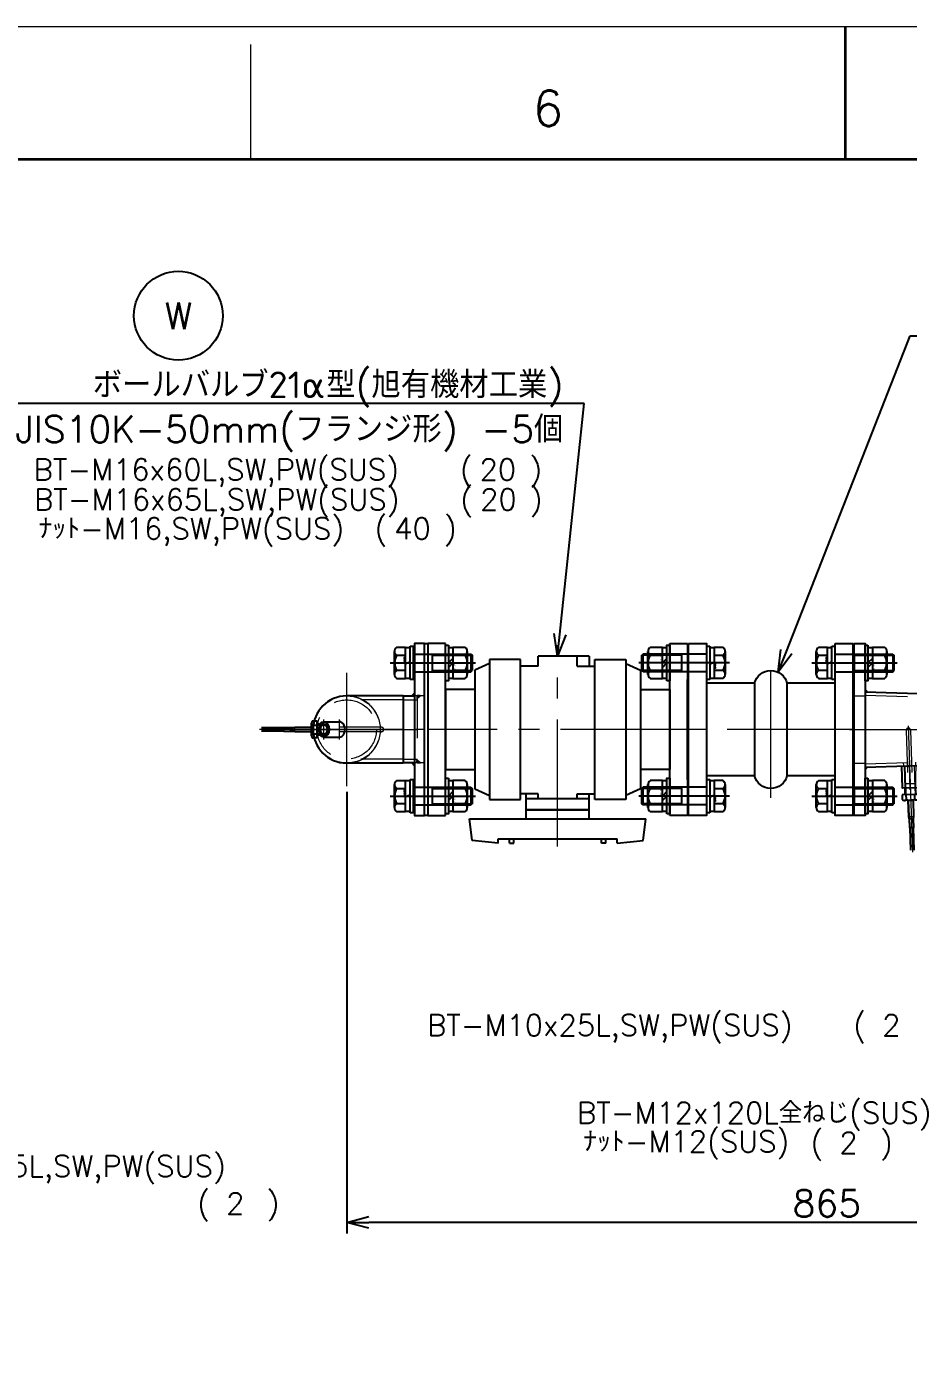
# Model space of a CAD drawing. Header units: millimetres. Extents: x -16130 to 36813, y -8099 to 27484.
# Drawn here: x 13642 to 14436, y 15682 to 16890 of the extents above; entities that cross this region are included whole.
import ezdxf
from ezdxf import colors
from ezdxf.entities.mleader import LeaderData, LeaderLine
from ezdxf.enums import TextEntityAlignment as Align
from ezdxf.math import Vec2, Vec3

# ---------------------------------------------------------------- set-up
doc = ezdxf.new("R2010")
doc.units = ezdxf.units.MM
doc.header["$LTSCALE"] = 6
doc.header["$PDMODE"] = 99
doc.header["$PDSIZE"] = 1
doc.linetypes.add('CENTER2', pattern=[28.575, 19.05, -3.175, 3.175, -3.175])
doc.linetypes.add('HIDDEN', pattern=[9.525, 6.35, -3.175])
for name, color, linetype, lineweight in [('04_HIDDEN', 2, 'HIDDEN', 13), ('05_CENTER', 4, 'CENTER2', 13), ('07_TEXT', 3, 'Continuous', 13), ('08_DIM', 3, 'Continuous', 13), ('90_FRAME', 5, 'Continuous', 35)]:
    doc.layers.add(name, color=color, linetype=linetype, lineweight=lineweight)
doc.layers.add('10_DRAFT', color=8, linetype='Continuous', lineweight=0, plot=False)
doc.layers.add('91_BLANK', color=5, linetype='Continuous', lineweight=0, plot=False)
doc.styles.add('KANJI0', font='txt.shx', dxfattribs={"width": 0.9, "height": 30, "bigfont": 'bigfont'})
doc.styles.add('KSS_TXT', font='txt.shx', dxfattribs={"bigfont": 'extfont2.shx'})
doc.styles.get("Standard").update_dxf_attribs({"font": 'txt.shx', "bigfont": 'extfont2.shx'})
doc.dimstyles.new('KSS_DIM', dxfattribs={"dimtxt": 3, "dimasz": 2.5, "dimexe": 1.25, "dimexo": 0.625, "dimtad": 1, "dimdsep": 46, "dimtxsty": 'KSS_TXT', "dimblk": 'OPEN30', "dimcen": 0, "dimazin": 2, "dimtfac": 0.75, "dimtmove": 0, "dimatfit": 3, "dimldrblk": 'OPEN30', "dimfxl": 1, "dimtolj": 1, "dimarcsym": 0})

# ---------------------------------------------------------------- blocks, each defined once
blk = doc.blocks.new('A$C09AF2F59_1_1')
at = {"color": 0}
blk.add_lwpolyline([(25, 15), (0, 15, 1), (0, -15), (25, -15)], format="xyb", close=True, dxfattribs=at)
blk.add_circle((0, 0), 5, dxfattribs=at)
at = {"layer": '04_HIDDEN'}
blk.add_line((20, -15), (20, 15), dxfattribs=at)
at = {"layer": '05_CENTER'}
for p, q in [((8.9, 0), (-8.9, 0)), ((0, -8.9), (0, 8.9))]:
    blk.add_line(p, q, dxfattribs=at)
blk = doc.blocks.new('A$C091C3F56_1_1')
at = {"color": 0}
blk.add_lwpolyline([(-15, 0), (15, 0), (15, -19.5), (-15, -19.5)], close=True, dxfattribs=at)
at = {"layer": '04_HIDDEN'}
for p, q in [((-13.5, 3), (-13.5, 0)), ((-12.1, 0), (-12.1, -19.5)), ((13.2, 0), (13.2, -19.5)), ((13.5, 3), (13.5, 0)), ((-13.2, 0), (-13.2, -19.5)), ((12.1, 0), (12.1, -19.5))]:
    blk.add_line(p, q, dxfattribs=at)
at = {"layer": '05_CENTER'}
blk.add_line((0, -22.8), (0, 7), dxfattribs=at)
at = {"layer": '10_DRAFT'}
blk.add_line((0, 0), (0, -19.5), dxfattribs=at)
blk = doc.blocks.new('A$C0BF608F2_1_1')
at = {"color": 0}
blk.add_lwpolyline([(-7, 0), (7, 0), (7, -20), (-7, -20)], close=True, dxfattribs=at)
at = {"layer": '04_HIDDEN'}
for p, q in [((-5.5, 3), (-5.5, 0)), ((-4.9, 0), (-4.9, -20)), ((-4.3, 0), (-4.3, -20)), ((4.3, 0), (4.3, -20)), ((4.9, 0), (4.9, -20)), ((5.5, 3), (5.5, 0))]:
    blk.add_line(p, q, dxfattribs=at)
at = {"layer": '05_CENTER'}
blk.add_line((0, -21.6), (0, 4.4), dxfattribs=at)
blk = doc.blocks.new('A$C1AE7797E_1_1_1')
at = {"color": 0}
for p, q in [((-489.9, 34), (-5, 18)), ((-489.9, -34), (-5, -18))]:
    blk.add_line(p, q, dxfattribs=at)
for points in [[(-500, 77.5), (-490, 77.5), (-490, -77.5), (-500, -77.5)], [(0, -43), (-5, -43), (-5, 43), (0, 43)]]:
    blk.add_lwpolyline(points, close=True, dxfattribs=at)
at = {"color": 3}
for points in [[(-5, 18), (-8, 18.1), (-8, 18.1), (-5, 21)], [(-5, -18), (-8, -18.1), (-8, -18.1), (-5, -21)]]:
    blk.add_lwpolyline(points, close=True, dxfattribs=at)
for centre, start, end in [((-490, 33.8), 6.6623, 90.8054), ((-490, -33.8), 269.1946, 353.3377)]:
    blk.add_arc(centre, 1.44, start, end, dxfattribs=at)
at = {"layer": '04_HIDDEN'}
for p, q in [((-500, 30.2), (-490, 30.2)), ((-489.9, 34), (-490, 31)), ((-490, 31), (-5.1, 15)), ((-5, 18), (-5.1, 15)), ((-5, 15), (0, 15)), ((-490, -31), (-5.1, -15)), ((-5, -18), (-5.1, -15)), ((-5, -15), (0, -15)), ((-500, -30.3), (-490, -30.3)), ((-489.9, -34), (-490, -31))]:
    blk.add_line(p, q, dxfattribs=at)
at = {"layer": '05_CENTER'}
for p, q in [((-508.2, 60), (-481.9, 60)), ((-10.6, 33), (5.5, 33)), ((-504.2, 0), (2.5, 0)), ((-10.6, -33), (5.5, -33)), ((-508.2, -60), (-481.9, -60))]:
    blk.add_line(p, q, dxfattribs=at)
for name, p, rotation in [('A$C091C3F56_1_1', (-230, -25.4), 1.886962596826822), ('A$C0BF608F2_1_1', (-450, -32.7), 1.886962596823539)]:
    blk.add_blockref(name, p, dxfattribs=dict(rotation=rotation))
at = {"layer": '04_HIDDEN', "rotation": 268.1130373985578}
blk.add_blockref('A$C09AF2F59_1_1', (-107, 46.4), dxfattribs=at)
at = {"layer": '04_HIDDEN', "xscale": -0.9999999999999999, "rotation": 271.8869626014422}
blk.add_blockref('A$C09AF2F59_1_1', (-107, -46.4), dxfattribs=at)
blk = doc.blocks.new('ボールバルブ21α型-10K-50mma_1_1')
at = {"color": 0}
for p, q in [((-194, 100), (-196.5, 80.5)), ((-170.5, 102.5), (-194, 100)), ((-170.5, 102.5), (-170.5, 98.5)), ((-170.5, 98.5), (-63.5, 98.5)), ((-160.5, 102.5), (-156.5, 102.5)), ((-160.5, 102.5), (-160.5, 98.5)), ((-156.5, 102.5), (-156.5, 98.5)), ((-77.5, 102.5), (-77.5, 98.5)), ((-73.5, 102.5), (-77.5, 102.5)), ((-73.5, 102.5), (-73.5, 98.5)), ((-63.5, 102.5), (-40, 100)), ((-63.5, 102.5), (-63.5, 98.5)), ((-40, 100), (-37.5, 80.5)), ((-234, -77.5), (-234, 77.5)), ((-234, 77.5), (-218, 77.5)), ((-218, 77.5), (-218, -77.5)), ((-196.5, 80.5), (-37.5, 80.5)), ((-145.5, 80.5), (-145.5, 58)), ((-88.5, 72.5), (-145.5, 72.5)), ((-145.5, 72.5), (-88.5, 72.5)), ((-88.5, 80.5), (-88.5, 58)), ((0, 77.5), (-16, 77.5)), ((-16, 77.5), (-16, -77.5)), ((0, -77.5), (0, 77.5)), ((-178.5, -63), (-178.5, 63)), ((-178.5, 63), (-150.5, 63)), ((-150.5, 63), (-150.5, -63)), ((-88.5, 62.5), (-145.5, 62.5)), ((-134.5, 62.5), (-134.5, 58)), ((-99.5, 62.5), (-99.5, 58)), ((-55.5, 63), (-83.5, 63)), ((-83.5, 63), (-83.5, -63)), ((-55.5, -63), (-55.5, 63)), ((-191.5, 53.5), (-178.5, 59.5)), ((-191.5, -53.5), (-191.5, 53.5)), ((-134.5, 58), (-150.5, 58)), ((-99.5, 58), (-83.5, 58)), ((-42.5, 53.5), (-55.5, 59.5)), ((-42.5, -53.5), (-42.5, 53.5)), ((-218, 36), (-191.5, 36)), ((-218, -36), (-218, 36)), ((-16, 36), (-42.5, 36)), ((-16, -36), (-16, 36)), ((-191.5, -36), (-218, -36)), ((-42.5, -36), (-16, -36)), ((-178.5, -59.5), (-191.5, -53.5)), ((-134.5, -57), (-150.5, -57)), ((-134.5, -57), (-134.5, -66)), ((-99.5, -57), (-83.5, -57)), ((-99.5, -57), (-99.5, -66)), ((-88.5, -66), (-88.5, -57)), ((-55.5, -59.5), (-42.5, -53.5)), ((-150.5, -63), (-178.5, -63)), ((-88.5, -66), (-134.5, -66)), ((-83.5, -63), (-55.5, -63)), ((-218, -77.5), (-234, -77.5)), ((-16, -77.5), (0, -77.5))]:
    blk.add_line(p, q, dxfattribs=at)
at = {"layer": '05_CENTER', "color": 0}
for p, q in [((-117, 105.4), (-117, -76)), ((-243.5, 60), (-208.7, 60)), ((9.5, 60), (-25.3, 60)), ((0, 0), (-234, 0)), ((-243.5, -60), (-208.7, -60)), ((9.5, -60), (-25.3, -60))]:
    blk.add_line(p, q, dxfattribs=at)
blk = doc.blocks.new('M16Nza_1_1_1_1')
at = {"color": 0}
for p, q in [((-13.9, 17.7), (-13.9, 6.6)), ((-10.4, 19.6), (10.4, 19.6)), ((-6.9, 6.6), (-6.9, 17.7)), ((6.9, 17.7), (6.9, 6.6)), ((13.9, 6.6), (13.9, 17.7)), ((-14, 2.6), (-14, 6.6)), ((-14, 6.6), (14, 6.6)), ((-4, 6.6), (0, 2.6)), ((0, 6.6), (4, 2.6)), ((14, 6.6), (14, 2.6))]:
    blk.add_line(p, q, dxfattribs=at)
at = {"color": 0, "linetype": 'CENTER2'}
blk.add_line((0, 0), (0, 19.6), dxfattribs=at)
at = {"color": 0}
blk.add_lwpolyline([(-16, 2.6), (16, 2.6), (16, 0), (-16, 0)], close=True, dxfattribs=at)
for centre, radius, start, end in [((-10.4, 15.4), 4.16, 33.626, 146.374), ((0, 5.7), 13.8, 60, 120), ((10.4, 15.4), 4.16, 33.626, 146.374)]:
    blk.add_arc(centre, radius, start, end, dxfattribs=at)
at = {"layer": '10_DRAFT', "style": 'KANJI0', "width": 0.82}
blk.add_text('Ｍ１６', height=1.71, dxfattribs=at).set_placement((0.4, 6.8))
blk = doc.blocks.new('A$C5136444F_1_1_1_1')
at = {"color": 0}
for p, q in [((-13.9, 15.1), (-13.9, 7)), ((-10.4, 17), (10.4, 17)), ((-6.9, 7), (-6.9, 15.1)), ((6.9, 15.1), (6.9, 7)), ((13.8, 7), (13.8, 15.1)), ((-15, 0), (-15, 3)), ((-15, 3), (15, 3)), ((-15, 0), (15, 0)), ((-14, 3), (-14, 7)), ((-14, 7), (14, 7)), ((-8, 0), (-8, -51.9)), ((0.7, 3), (-0.7, 7)), ((8, 0), (8, -51.9)), ((14, 7), (14, 3)), ((15, 3), (15, 0)), ((8, -17), (-8, -17)), ((-6.9, -17), (-6.9, -53)), ((6.9, -17), (6.9, -53)), ((8, -51.9), (-8, -51.9)), ((-8, -51.9), (-6.9, -53)), ((6.9, -53), (-6.9, -53)), ((8, -51.9), (6.9, -53))]:
    blk.add_line(p, q, dxfattribs=at)
at = {"color": 0, "linetype": 'CENTER2'}
blk.add_line((0, 20.9), (0, -56), dxfattribs=at)
at = {"color": 0}
for centre, radius, start, end in [((-10.4, 12.8), 4.16, 33.626, 146.374), ((0, 3.1), 13.8, 60, 120), ((10.4, 12.8), 4.16, 33.626, 146.374)]:
    blk.add_arc(centre, radius, start, end, dxfattribs=at)
at = {"layer": '10_DRAFT', "style": 'KANJI0', "width": 0.82}
blk.add_text('M16x60', height=1, dxfattribs=at).set_placement((0.4, 7.5))
blk = doc.blocks.new('A$C598F6B99_1_1_1')
at = {"color": 0}
for p, q in [((-13.9, 15.1), (-13.9, 7)), ((-10.4, 17), (10.4, 17)), ((-6.9, 7), (-6.9, 15.1)), ((6.9, 15.1), (6.9, 7)), ((13.8, 7), (13.8, 15.1)), ((-15, 0), (-15, 3)), ((-15, 3), (15, 3)), ((-15, 0), (15, 0)), ((-14, 3), (-14, 7)), ((-14, 7), (14, 7)), ((-8, 0), (-8, -56.9)), ((0.7, 3), (-0.7, 7)), ((8, 0), (8, -56.9)), ((14, 7), (14, 3)), ((15, 3), (15, 0)), ((8, -22), (-8, -22)), ((-6.9, -22), (-6.9, -58)), ((6.9, -22), (6.9, -58)), ((8, -56.9), (-8, -56.9)), ((-8, -56.9), (-6.9, -58)), ((6.9, -58), (-6.9, -58)), ((8, -56.9), (6.9, -58))]:
    blk.add_line(p, q, dxfattribs=at)
at = {"color": 0, "linetype": 'CENTER2'}
blk.add_line((0, 20.9), (0, -61), dxfattribs=at)
at = {"color": 0}
for centre, radius, start, end in [((-10.4, 12.8), 4.16, 33.626, 146.374), ((0, 3.1), 13.8, 60, 120), ((10.4, 12.8), 4.16, 33.626, 146.374)]:
    blk.add_arc(centre, radius, start, end, dxfattribs=at)
at = {"layer": '10_DRAFT', "style": 'KANJI0', "width": 0.82}
blk.add_text('M16x65', height=1, dxfattribs=at).set_placement((0.4, 7.5))
blk = doc.blocks.new('A$C537B403B_1_1_1')
at = {"color": 0}
for p, q in [((-150, -45), (-150, 45)), ((-150, 45), (-149, 45)), ((-133, 41.8), (-89.6, 41.8)), ((-89.6, 41.8), (-89.6, -41.8)), ((-60.4, 41.8), (-60.4, -41.8)), ((-60.4, 41.8), (-17, 41.8)), ((0, 45), (-1, 45)), ((0, -45), (0, 45)), ((-149, -45), (-150, -45)), ((-133, -41.8), (-89.6, -41.8)), ((-60.4, -41.8), (-17, -41.8)), ((-1, -45), (0, -45))]:
    blk.add_line(p, q, dxfattribs=at)
for points in [[(-133, 77.5), (-149, 77.5), (-149, -77.5), (-133, -77.5)], [(-1, 77.5), (-17, 77.5), (-17, -77.5), (-1, -77.5)]]:
    blk.add_lwpolyline(points, close=True, dxfattribs=at)
for centre, start, end in [((-75, 38.2), 13.4934, 166.5066), ((-75, -38.2), 193.4934, 346.5066)]:
    blk.add_arc(centre, 15, start, end, dxfattribs=at)
at = {"layer": '05_CENTER'}
for p, q in [((-75, -61.5), (-75, 61.5)), ((-123.8, 60), (-158, 60)), ((8.2, 60), (-26, 60)), ((-150, 0), (0, 0)), ((-123.8, -60), (-158, -60)), ((8.2, -60), (-26, -60))]:
    blk.add_line(p, q, dxfattribs=at)
blk = doc.blocks.new('HTK1611a_1_1')
at = {"color": 0}
for p, q in [((6, 5.1), (0, 4.8)), ((0, 4.3), (6, 4.5)), ((6, 7.5), (6, -7.5)), ((6, 7.5), (10, 7.5)), ((10, 3.8), (6, 3.8)), ((10.1, 7.5), (10, 7.5)), ((10, 3.8), (10.1, 3.8)), ((10.1, 3.7), (10, 3.8)), ((10.2, 7.5), (10.1, 7.5)), ((10.1, 7.5), (10.1, 7.5)), ((10.1, 3.8), (10.1, 3.8)), ((10.1, 3.8), (10.2, 3.8)), ((10.2, 3.7), (10.1, 3.7)), ((10.1, 3.7), (10.1, 3.7)), ((10.3, 7.4), (10.2, 7.5)), ((10.2, 7.5), (10.2, 7.5)), ((10.2, 7.5), (10.2, 7.5)), ((10.2, 3.8), (10.2, 3.8)), ((10.2, 3.8), (10.2, 3.8)), ((10.2, 3.8), (10.3, 3.8)), ((10.3, 3.6), (10.2, 3.7)), ((10.2, 3.7), (10.2, 3.7)), ((10.2, 3.7), (10.2, 3.7)), ((10.4, 7.4), (10.3, 7.4)), ((10.3, 7.4), (10.3, 7.4)), ((10.3, 3.8), (10.4, 3.9)), ((10.3, 3.8), (10.3, 3.8)), ((10.4, 3.5), (10.3, 3.6)), ((10.3, 3.6), (10.3, 3.6)), ((10.5, 7.3), (10.4, 7.4)), ((10.4, 7.4), (10.4, 7.4)), ((10.4, 3.9), (10.4, 3.9)), ((10.4, 3.9), (10.5, 3.9)), ((10.5, 3.4), (10.4, 3.5)), ((10.4, 3.5), (10.4, 3.5)), ((10.6, 7.2), (10.5, 7.3)), ((10.5, 7.3), (10.5, 7.3)), ((10.5, 7.3), (10.5, 7.3)), ((10.5, 3.9), (10.5, 4)), ((10.5, 4), (10.5, 4)), ((10.5, 4), (10.6, 4)), ((10.5, 3.3), (10.5, 3.4)), ((10.6, 3.2), (10.5, 3.3)), ((10.5, 3.3), (10.5, 3.3)), ((10.6, 7.1), (10.6, 7.2)), ((10.6, 7.2), (10.6, 7.2)), ((10.7, 7.1), (10.6, 7.1)), ((10.6, 4.1), (10.7, 4.2)), ((10.6, 4), (10.6, 4.1)), ((10.6, 4.1), (10.6, 4.1)), ((10.6, 3.1), (10.6, 3.2)), ((10.6, 3), (10.6, 3.1)), ((10.7, 2.9), (10.6, 3)), ((10.7, 7), (10.7, 7.1)), ((10.8, 6.9), (10.7, 7)), ((10.7, 7), (10.7, 7)), ((10.7, 4.3), (10.8, 4.4)), ((10.7, 4.2), (10.7, 4.3)), ((10.7, 4.2), (10.7, 4.2)), ((10.7, 2.8), (10.7, 2.9)), ((10.7, 2.7), (10.7, 2.8)), ((10.8, 2.5), (10.7, 2.7)), ((10.8, 6.8), (10.8, 6.9)), ((10.8, 6.7), (10.8, 6.8)), ((10.8, 6.8), (10.8, 6.8)), ((10.9, 6.6), (10.8, 6.7)), ((10.8, 4.5), (10.8, 4.6)), ((10.8, 4.6), (10.9, 4.6)), ((10.8, 4.4), (10.8, 4.5)), ((10.8, 4.4), (10.8, 4.4)), ((10.8, 2.4), (10.8, 2.5)), ((10.8, 2.3), (10.8, 2.4)), ((10.8, 2.2), (10.8, 2.3)), ((10.9, 2), (10.8, 2.2)), ((10.9, 6.5), (10.9, 6.6)), ((10.9, 6.6), (10.9, 6.6)), ((10.9, 6.4), (10.9, 6.5)), ((11, 6.3), (10.9, 6.4)), ((10.9, 4.8), (11, 4.9)), ((10.9, 4.7), (10.9, 4.8)), ((10.9, 4.8), (10.9, 4.8)), ((10.9, 4.6), (10.9, 4.7)), ((10.9, 1.9), (10.9, 2)), ((10.9, 1.7), (10.9, 1.9)), ((10.9, 1.6), (10.9, 1.7)), ((11, 1.4), (10.9, 1.6)), ((11, 6.2), (11, 6.3)), ((11, 6.3), (11, 6.3)), ((11, 6.1), (11, 6.2)), ((11, 6), (11, 6.1)), ((11, 5.9), (11, 6)), ((11, 6), (11, 6)), ((11, 5.8), (11, 5.9)), ((11, 5.7), (11, 5.8)), ((11, 5.6), (11, 5.7)), ((11, 5.7), (11, -5.6)), ((11, 5.5), (11, 5.6)), ((11, 5.4), (11, 5.5)), ((11, 5.5), (11, 5.5)), ((11, 5.3), (11, 5.4)), ((11, 5.2), (11, 5.3)), ((11, 5.1), (11, 5.2)), ((11, 5), (11, 5.1)), ((11, 5.1), (11, 5.1)), ((11, 4.9), (11, 5)), ((11, 2.2), (26, 2.2)), ((11, 1.3), (11, 1.4)), ((11, 1.1), (11, 1.3)), ((11, 1), (11, 1.1)), ((11, 0.8), (11, 1)), ((11, 0.7), (11, 0.8)), ((11, 0.5), (11, 0.7)), ((11, 0.3), (11, 0.5)), ((11, 0.2), (11, 0.3)), ((11, 0), (11, 0.2)), ((11, -0.2), (11, 0)), ((26, 2.2), (28, 1.7)), ((28, 1.7), (36, 1.7)), ((28, 1.7), (28, -1.7)), ((36, 1.7), (36, -1.7)), ((36, 1.5), (56, 1.5)), ((0, -4.3), (6, -4.5)), ((0, -4.8), (6, -5.1)), ((10, -3.8), (6, -3.8)), ((6, -7.5), (10, -7.5)), ((10, -3.8), (10.1, -3.7)), ((10.1, -3.8), (10, -3.8)), ((10, -7.5), (10.1, -7.5)), ((10.1, -3.7), (10.1, -3.7)), ((10.1, -3.7), (10.2, -3.7)), ((10.2, -3.8), (10.1, -3.8)), ((10.1, -3.8), (10.1, -3.8)), ((10.1, -7.5), (10.1, -7.5)), ((10.1, -7.5), (10.2, -7.5)), ((10.2, -3.7), (10.3, -3.6)), ((10.2, -3.7), (10.2, -3.7)), ((10.2, -3.7), (10.2, -3.7)), ((10.3, -3.8), (10.2, -3.8)), ((10.2, -3.8), (10.2, -3.8)), ((10.2, -3.8), (10.2, -3.8)), ((10.2, -7.5), (10.3, -7.4)), ((10.2, -7.5), (10.2, -7.5)), ((10.2, -7.5), (10.2, -7.5)), ((10.3, -3.6), (10.4, -3.5)), ((10.3, -3.6), (10.3, -3.6)), ((10.4, -3.9), (10.3, -3.8)), ((10.3, -3.8), (10.3, -3.8)), ((10.3, -7.4), (10.3, -7.4)), ((10.3, -7.4), (10.4, -7.4)), ((10.4, -3.5), (10.5, -3.4)), ((10.4, -3.5), (10.4, -3.5)), ((10.5, -3.9), (10.4, -3.9)), ((10.4, -3.9), (10.4, -3.9)), ((10.4, -7.4), (10.5, -7.3)), ((10.4, -7.4), (10.4, -7.4)), ((10.5, -3.3), (10.5, -3.2)), ((10.5, -3.2), (10.6, -3.2)), ((10.5, -3.4), (10.5, -3.3)), ((10.5, -4), (10.5, -3.9)), ((10.6, -4), (10.5, -4)), ((10.5, -4), (10.5, -4)), ((10.5, -7.3), (10.6, -7.2)), ((10.5, -7.3), (10.5, -7.3)), ((10.5, -7.3), (10.5, -7.3)), ((10.6, -3), (10.7, -2.9)), ((10.6, -3.1), (10.6, -3)), ((10.6, -3.2), (10.6, -3.1)), ((10.6, -4.1), (10.6, -4)), ((10.7, -4.2), (10.6, -4.1)), ((10.6, -4.1), (10.6, -4.1)), ((10.6, -7.2), (10.6, -7.1)), ((10.6, -7.1), (10.7, -7.1)), ((10.6, -7.2), (10.6, -7.2)), ((10.7, -2.7), (10.8, -2.5)), ((10.7, -2.8), (10.7, -2.7)), ((10.7, -2.9), (10.7, -2.8)), ((10.7, -4.3), (10.7, -4.2)), ((10.7, -4.2), (10.7, -4.2)), ((10.8, -4.4), (10.7, -4.3)), ((10.7, -7), (10.8, -6.9)), ((10.7, -7.1), (10.7, -7)), ((10.7, -7), (10.7, -7)), ((10.8, -2.2), (10.9, -2)), ((10.8, -2.3), (10.8, -2.2)), ((10.8, -2.4), (10.8, -2.3)), ((10.8, -2.5), (10.8, -2.4)), ((10.8, -4.5), (10.8, -4.4)), ((10.8, -4.4), (10.8, -4.4)), ((10.8, -4.6), (10.8, -4.5)), ((10.9, -4.6), (10.8, -4.6)), ((10.8, -6.7), (10.9, -6.6)), ((10.8, -6.8), (10.8, -6.7)), ((10.8, -6.9), (10.8, -6.8)), ((10.8, -6.8), (10.8, -6.8)), ((10.9, -1.6), (11, -1.4)), ((10.9, -1.7), (10.9, -1.6)), ((10.9, -1.9), (10.9, -1.7)), ((10.9, -2), (10.9, -1.9)), ((10.9, -4.7), (10.9, -4.6)), ((10.9, -4.8), (10.9, -4.7)), ((11, -4.9), (10.9, -4.8)), ((10.9, -4.8), (10.9, -4.8)), ((10.9, -6.4), (11, -6.3)), ((10.9, -6.5), (10.9, -6.4)), ((10.9, -6.6), (10.9, -6.5)), ((10.9, -6.6), (10.9, -6.6)), ((11, -0.3), (11, -0.2)), ((11, -0.5), (11, -0.3)), ((11, -0.7), (11, -0.5)), ((11, -0.8), (11, -0.7)), ((11, -1), (11, -0.8)), ((11, -1.1), (11, -1)), ((11, -1.3), (11, -1.1)), ((11, -1.4), (11, -1.3)), ((26, -2.2), (11, -2.2)), ((11, -5), (11, -4.9)), ((11, -5.1), (11, -5)), ((11, -5.2), (11, -5.1)), ((11, -5.1), (11, -5.1)), ((11, -5.3), (11, -5.2)), ((11, -5.4), (11, -5.3)), ((11, -5.5), (11, -5.4)), ((11, -5.6), (11, -5.5)), ((11, -5.5), (11, -5.5)), ((11, -5.7), (11, -5.6)), ((11, -5.8), (11, -5.7)), ((11, -5.9), (11, -5.8)), ((11, -6), (11, -5.9)), ((11, -6.1), (11, -6)), ((11, -6), (11, -6)), ((11, -6.2), (11, -6.1)), ((11, -6.3), (11, -6.2)), ((11, -6.3), (11, -6.3)), ((28, -1.7), (26, -2.2)), ((36, -1.7), (28, -1.7)), ((36, -1.5), (56, -1.5))]:
    blk.add_line(p, q, dxfattribs=at)
at = {"layer": '04_HIDDEN', "color": 0}
for p, q in [((-52, 2), (-4, 2)), ((-3.5, 4.7), (-4, 4.2)), ((-4, 4.2), (0, 4.3)), ((-4, 4.2), (-4, -4.2)), ((0, 4.8), (-3.5, 4.7)), ((-3.5, 4.7), (-3.5, -4.7)), ((11, 2), (26, 2)), ((26, 2), (26, -2)), ((26, 1.5), (36, 1.5)), ((-52, -2), (-4, -2)), ((-4, -4.2), (-3.5, -4.7)), ((-4, -4.2), (0, -4.3)), ((-3.5, -4.7), (0, -4.8)), ((11, -2), (26, -2)), ((26, -1.5), (36, -1.5))]:
    blk.add_line(p, q, dxfattribs=at)
blk.add_arc((-52, 0), 2, 90, 270, dxfattribs=at)
at = {"layer": '05_CENTER', "color": 0}
blk.add_line((-56, 0), (58, 0), dxfattribs=at)
at = {"layer": '10_DRAFT'}
blk.add_line((0, 4.8), (0, -4.8), dxfattribs=at)
blk = doc.blocks.new('A$C4803593E_1_1')
at = {"color": 3}
blk.add_lwpolyline([(-890, 44.5), (-887, 44.5), (-887, -110.5), (-890, -110.5)], close=True, dxfattribs=at)
for name, p, rotation in [('A$C5136444F_1_1_1_1', (-900, 27), 90), ('M16Nza_1_1_1_1', (-871, 27), 270), ('A$C598F6B99_1_1_1', (-636, 27), 270), ('M16Nza_1_1_1_1', (-669, 27), 90), ('A$C5136444F_1_1_1_1', (-520, 27), 90), ('M16Nza_1_1_1_1', (-493, 27), 270), ('A$C5136444F_1_1_1_1', (-900, -93), 90), ('M16Nza_1_1_1_1', (-871, -93), 270), ('A$C598F6B99_1_1_1', (-636, -93), 270), ('M16Nza_1_1_1_1', (-669, -93), 90), ('A$C5136444F_1_1_1_1', (-520, -93), 90), ('M16Nza_1_1_1_1', (-493, -93), 270)]:
    blk.add_blockref(name, p, dxfattribs=dict(rotation=rotation))
at = {"color": 4, "xscale": -1, "rotation": 180}
blk.add_blockref('ボールバルブ21α型-10K-50mma_1_1', (-653, -33), dxfattribs=at)
at = {"color": 4, "xscale": -1}
blk.add_blockref('A$C537B403B_1_1_1', (-653, -33), dxfattribs=at)
blk.add_blockref('A$C1AE7797E_1_1_1', (-3, -33))
at = {"color": 4, "rotation": 271.8869625968237}
blk.add_blockref('HTK1611a_1_1', (-452.3, -85.7), dxfattribs=at)
blk = doc.blocks.new('A$C48047B7D_1_1')
at = {"color": 0}
for p, q in [((0, 30.2), (-50.8, 30.2)), ((0, 30.2), (0, -30.2)), ((-71.5, 7), (-57.3, 7)), ((-71.5, -7), (-57.3, -7)), ((-50.8, -30.2), (0, -30.2))]:
    blk.add_line(p, q, dxfattribs=at)
blk.add_arc((-50.8, 0), 30.3, 90, 270, dxfattribs=at)
for major_axis in [(0, -7), (0, 4.86), (0, 4.28)]:
    blk.add_ellipse((-71.5, 0), major_axis=major_axis, ratio=0.707107, dxfattribs=at)
blk.add_ellipse((-57.3, 0), major_axis=(0, -7), ratio=0.707107, start_param=0, end_param=3.14161, dxfattribs=at)
at = {"layer": '04_HIDDEN'}
for p, q in [((0, 26.7), (-50.8, 26.7)), ((0, -26.8), (-50.8, -26.8))]:
    blk.add_line(p, q, dxfattribs=at)
blk.add_circle((-50.8, 0), 26.7, dxfattribs=at)
blk.add_arc((-50.8, 0), 30.3, 270, 90, dxfattribs=at)
at = {"layer": '05_CENTER'}
for p, q in [((-50.8, -37.2), (-50.8, 37.2)), ((0, 0), (-88, 0)), ((-71.5, -9.1), (-71.5, 9.1)), ((-57.3, -9.1), (-57.3, 9.1))]:
    blk.add_line(p, q, dxfattribs=at)
blk = doc.blocks.new('A$C321C7B51_1_1')
at = {"color": 0}
blk.add_lwpolyline([(10, 77.5), (1, 77.5), (1, -77.5), (10, -77.5)], close=True, dxfattribs=at)
at = {"layer": '04_HIDDEN'}
for p, q in [((10, 30.2), (1, 30.2)), ((10, -30.2), (1, -30.2))]:
    blk.add_line(p, q, dxfattribs=at)
at = {"layer": '05_CENTER'}
for p, q in [((-7.5, 60), (18.3, 60)), ((10, 0), (1, 0)), ((-7.5, -60), (18.3, -60))]:
    blk.add_line(p, q, dxfattribs=at)
blk = doc.blocks.new('A$C4CDC16E9_1_1')
for p, q in [((-19.2, 30.2), (-10, 30.2)), ((-10, -30.2), (-19.2, -30.2))]:
    blk.add_line(p, q)
at = {"color": 3}
for points in [[(-9, 30.2), (-11.5, 30.2), (-11.5, 30.2), (-9, 32.8)], [(-6.5, 30.2), (-6.5, 27.8), (-6.5, 27.8), (-4, 30.2)], [(-9, -30.2), (-11.5, -30.2), (-11.5, -30.2), (-9, -32.8)], [(-6.5, -30.2), (-6.5, -27.8), (-6.5, -27.8), (-4, -30.2)]]:
    blk.add_lwpolyline(points, close=True, dxfattribs=at)
at = {"layer": '04_HIDDEN'}
for p, q in [((-19.2, 26.8), (-6.5, 26.8)), ((-6.5, 30.2), (-6.5, -30.2)), ((-19.2, -26.8), (-6.5, -26.8))]:
    blk.add_line(p, q, dxfattribs=at)
at = {"layer": '05_CENTER'}
for p, q in [((-70, -51.2), (-70, 51.2)), ((-121.2, 0), (8.3, 0)), ((-19.2, 0), (-6.5, 0))]:
    blk.add_line(p, q, dxfattribs=at)
at = {"layer": '10_DRAFT'}
blk.add_circle((-70, 0), 30.2, dxfattribs=at)
for name, p in [('A$C321C7B51_1_1', (-10, 0)), ('A$C48047B7D_1_1', (-19.2, 0))]:
    blk.add_blockref(name, p)
blk = doc.blocks.new('A$C0D7F7742_1_1')
blk.add_blockref('A$C4CDC16E9_1_1', (70, 0))
at = {"color": 4, "rotation": 179.9999999999627}
blk.add_blockref('HTK1611a_1_1', (-20.7, 0), dxfattribs=at)
blk = doc.blocks.new('_Open30')
at = {"color": 0, "linetype": 'ByBlock', "lineweight": -2}
for p, q in [((-1, 0.268), (0, 0)), ((0, 0), (-1, -0.268)), ((0, 0), (-1, 0))]:
    blk.add_line(p, q, dxfattribs=at)
blk = doc.blocks.new('*D2288')
at = {"layer": '08_DIM', "color": 0, "lineweight": -2, "transparency": 16777216}
for p, q in [((13930.1, 16200.5), (13930.1, 15802.5)), ((14795.1, 16140.7), (14795.1, 15802.5)), ((14775.1, 15812.5), (13950.1, 15812.5))]:
    blk.add_line(p, q, dxfattribs=at)
at = {"layer": 'Defpoints', "color": 0, "transparency": 16777216}
for p in [(13930.1, 16205.5), (14795.1, 16145.7), (13930.1, 15812.5)]:
    blk.add_point(p, dxfattribs=at)
at = {"layer": '08_DIM', "color": 0, "lineweight": -2, "transparency": 16777216, "xscale": 20, "yscale": 20, "zscale": 20, "rotation": 180}
blk.add_blockref('_Open30', (13930.1, 15812.5), dxfattribs=at)
at = {"layer": '08_DIM', "color": 0, "lineweight": -2, "transparency": 16777216, "xscale": 20, "yscale": 20, "zscale": 20}
blk.add_blockref('_Open30', (14795.1, 15812.5), dxfattribs=at)
at = {"layer": '08_DIM', "color": 0, "transparency": 16777216, "insert": (14362.6, 15829.5), "char_height": 24, "attachment_point": 5, "style": 'KSS_TXT'}
blk.add_mtext('\\A1;865', dxfattribs=at)
blk = doc.blocks.new('*U11')
at = {"layer": '07_TEXT', "color": 0, "style": 'KSS_TXT'}
for s, p in [('(', (61.87, 1)), (')', (71.64, 1))]:
    blk.add_text(s, height=3, dxfattribs=at).set_placement(p)
blk.add_attdef('補助材料名', (1.87, 1), '', height=3, dxfattribs=at)
blk.add_attdef('個数', text='', height=3, dxfattribs=at).set_placement((67.23, 1), align=Align.CENTER)
blk = doc.blocks.new('*U537')
at = {"layer": '07_TEXT', "color": 0, "style": 'KSS_TXT'}
for s, p in [('(', (57.91, 1.02)), (')', (67.68, 1.02))]:
    blk.add_text(s, height=3, dxfattribs=at).set_placement(p)
blk.add_attdef('補助材料名', (1.87, 1), '', height=3, dxfattribs=at)
blk.add_attdef('個数', text='', height=3, dxfattribs=at).set_placement((63.27, 1.02), align=Align.CENTER)
blk = doc.blocks.new('*U536')
at = {"layer": '07_TEXT', "color": 0, "style": 'KSS_TXT'}
for s, p in [('(', (33.85, 0.82)), (')', (43.62, 0.82))]:
    blk.add_text(s, height=3, dxfattribs=at).set_placement(p)
blk.add_attdef('補助材料名', (1.87, 1), '', height=3, dxfattribs=at)
blk.add_attdef('個数', text='', height=3, dxfattribs=at).set_placement((39.21, 0.82), align=Align.CENTER)
blk = doc.blocks.new('AM_BALLOON1')
at = {"transparency": 16777216}
blk.add_circle((0, 0), 5, dxfattribs=at)
blk.add_attdef('B_NUMBER', text='', height=3, dxfattribs=at).set_placement((0, 0), align=Align.MIDDLE_CENTER)
blk = doc.blocks.new('_OPEN')
at = {"color": 0, "linetype": 'ByBlock'}
for p, q in [((-1, 0.167), (0, 0)), ((0, 0), (-1, -0.167)), ((0, 0), (-1, 0))]:
    blk.add_line(p, q, dxfattribs=at)
blk = doc.blocks.new('*U529')
at = {"layer": '07_TEXT', "color": 0, "style": 'KSS_TXT'}
for s, p in [('(', (49.15, 1)), (')', (58.92, 1))]:
    blk.add_text(s, height=3, dxfattribs=at).set_placement(p)
blk.add_attdef('補助材料名', (1.87, 1), '', height=3, dxfattribs=at)
blk.add_attdef('個数', text='', height=3, dxfattribs=at).set_placement((54.51, 1), align=Align.CENTER)
blk = doc.blocks.new('*U557')
at = {"layer": '07_TEXT', "color": 0, "style": 'KSS_TXT'}
for s, p in [('(', (49.29, -4.24)), (')', (59.06, -4.24))]:
    blk.add_text(s, height=3, dxfattribs=at).set_placement(p)
blk.add_attdef('補助材料名', (1.87, 1), '', height=3, dxfattribs=at)
blk.add_attdef('個数', text='', height=3, dxfattribs=at).set_placement((54.65, -4.24), align=Align.CENTER)

msp = doc.modelspace()

# ---------------------------------------------------------------- linework, layer by layer
at = {"layer": '90_FRAME'}
msp.add_line((14379.10114, 16890.02402), (14379.10114, 16770.32859), dxfattribs=at)
at = {"layer": '90_FRAME', "color": 4, "lineweight": 13}
msp.add_line((13843.6339, 16770.32859), (13843.6339, 16874.02402), dxfattribs=at)
at = {"layer": '90_FRAME'}
msp.add_lwpolyline([(11273.52903, 12329.89744), (17484.67325, 12329.89744), (17484.67325, 16770.32859), (11273.52903, 16770.32859)], close=True, dxfattribs=at)
at = {"layer": '91_BLANK'}
msp.add_lwpolyline([(10962.7618, 12226.66562), (17588.36868, 12226.66562), (17588.36868, 16890.02402), (10962.7618, 16890.02402)], close=True, dxfattribs=at)

# ---------------------------------------------------------------- block references
for name, p in [('A$C0D7F7742_1_1', (13930.10188, 16256.7259)), ('A$C4803593E_1_1', (14890.10188, 16289.7259))]:
    msp.add_blockref(name, p)
at = {"layer": '08_DIM', "color": 15, "xscale": 6.4, "yscale": 6.4, "zscale": 6.4}
for name, p, values in [('*U11', (13635.98177, 16474.94088), {'補助材料名': 'BT-M16x60L,SW,PW(SUS)', '個数': '20'}), ('*U11', (13636.45046, 16448.1153), {'補助材料名': 'BT-M16x65L,SW,PW(SUS)', '個数': '20'}), ('*U529', (13640.49582, 16421.77833), {'補助材料名': 'ﾅｯﾄ-M16,SW,PW(SUS)', '個数': '40'}), ('*U11', (13990.48439, 15974.12168), {'補助材料名': 'BT-M10x25L,SW,PW(SUS)', '個数': '2'}), ('*U537', (14125.54188, 15895.2874), {'補助材料名': 'BT-M12x120L全ねじ(SUS)', '個数': '2'}), ('*U536', (14131.21855, 15869.38475), {'補助材料名': 'ﾅｯﾄ-M12(SUS)', '個数': '2'}), ('*U557', (13479.89938, 15847.19067), {'補助材料名': 'BT-M12x35L,SW,PW(SUS)', '個数': '2'})]:
    msp.add_blockref(name, p, dxfattribs=at).add_auto_attribs(values)

# ---------------------------------------------------------------- texts
at = {"layer": '90_FRAME', "color": 0, "lineweight": 13, "style": 'KSS_TXT'}
msp.add_text('6', height=32, dxfattribs=at).set_placement((14111.36752, 16790.98216), align=Align.BOTTOM_CENTER)

# ---------------------------------------------------------------- dimensions: what is measured, and where the dimension line sits
at = {"layer": '08_DIM'}
dim = msp.add_linear_dim(base=(13930.10188, 15812.47708), p1=(14795.10188, 16145.7259), p2=(13930.10188, 16205.53932), dimstyle='KSS_DIM', override={"dimscale": 8}, dxfattribs=at)
dim.commit()
dim.dimension.update_dxf_attribs({"geometry": '*D2288', "text_midpoint": (14362.60188, 15829.49374)})

# ---------------------------------------------------------------- leaders
ml = msp.add_multileader_block('Standard', dxfattribs=at)
ml.set_content('AM_BALLOON1', color=256, scale=8)
ml.set_attribute('B_NUMBER', 'W', width=0)
ml.set_leader_properties(color=256, linetype='ByLayer', lineweight=-1)
ml.set_arrow_properties(name='OPEN')
ml.build(insert=Vec2(0, 0))
ml.multileader.update_dxf_attribs({"leader_type": 0, "has_dogleg": 0, "text_right_attachment_type": 6, "dogleg_length": 0, "arrow_head_size": 16, "scale": 4, "block_connection_type": 1})
ctx = ml.context
ctx.base_point, ctx.scale, ctx.char_height, ctx.arrow_head_size, ctx.landing_gap_size, ctx.plane_origin = Vec3(13778.40481, 16629.64663), 4, 32, 16, 16, Vec3(13778.40481, 16629.64663)
ctx.right_attachment, ctx.attachment_type = 6, 1
notes = []
notes.append((ctx, [(0, (0, 0, 0), (0, 0), (1, 0), 1, [])]))
ctx.block.insert = Vec3(13778.40481, 16629.64663)
ml = msp.add_multileader_block('Standard', dxfattribs=at)
ml.set_content('AM_BALLOON1', color=256, scale=8)
ml.set_attribute('B_NUMBER', 'V', width=0)
ml.set_leader_properties(color=256, linetype='ByLayer', lineweight=-1)
ml.set_arrow_properties(name='OPEN')
ml.build(insert=Vec2(0, 0))
ml.multileader.update_dxf_attribs({"leader_type": 0, "has_dogleg": 0, "text_right_attachment_type": 6, "dogleg_length": 0, "arrow_head_size": 16, "scale": 4, "block_connection_type": 1})
ctx = ml.context
ctx.base_point, ctx.scale, ctx.char_height, ctx.arrow_head_size, ctx.landing_gap_size, ctx.plane_origin = Vec3(15125.00199, 16612.85008), 4, 32, 16, 16, Vec3(15159.27631, 16609.77428)
ctx.right_attachment, ctx.attachment_type = 6, 1
notes.append((ctx, [(0, (0, 0, 0), (0, 0), (1, 0), 1, [])]))
ctx.block.insert = Vec3(15125.00199, 16612.85008)
at = {"layer": '08_DIM', "color": 4}
ml = msp.add_multileader_mtext('Standard', dxfattribs=at)
ml.set_content('TFジョイント(東亜フレックス)\\P50A JIS10K SUS304 L=150mm -5個', color=4)
ml.set_leader_properties()
ml.set_arrow_properties(name='OPEN30')
ml.build(insert=Vec2(0, 0))
ml.multileader.update_dxf_attribs({"text_left_attachment_type": 6, "text_right_attachment_type": 6, "dogleg_length": 0.36, "arrow_head_size": 20, "scale": 8})
ctx = ml.context
ctx.base_point, ctx.scale, ctx.char_height, ctx.arrow_head_size, ctx.landing_gap_size, ctx.plane_origin = Vec3(14440.6231, 16611.50471), 8, 24, 20, 16, Vec3(15701.42613, 16725.48889)
ctx.left_attachment, ctx.right_attachment = 6, 6
notes.append((ctx, [(0, (1, 1, 0), (14437.7431, 16611.50471), (1, 0), 2.88, [(0, [(14318.84741, 16308.37358)], 0, [])])]))
ctx.mtext.insert, ctx.mtext.flow_direction = Vec3(14456.6231, 16640.30471), 5
ml = msp.add_multileader_mtext('Standard', dxfattribs=at)
ml.set_content('ボールバルブ21α型(旭有機材工業)\\PJIS10K-50mm(フランジ形) -5個', color=4)
ml.set_leader_properties()
ml.set_arrow_properties(name='OPEN30')
ml.build(insert=Vec2(0, 0))
ml.multileader.update_dxf_attribs({"text_left_attachment_type": 6, "text_right_attachment_type": 6, "dogleg_length": 0.36, "arrow_head_size": 20, "scale": 8})
ctx = ml.context
ctx.base_point, ctx.scale, ctx.char_height, ctx.arrow_head_size, ctx.landing_gap_size, ctx.plane_origin = Vec3(13598.74628, 16550.58991), 8, 24, 20, 16, Vec3(14234.04874, 16617.76464)
ctx.left_attachment, ctx.right_attachment, ctx.text_align_type = 6, 6, 2
notes.append((ctx, [(0, (1, 1, 0), (14144.02628, 16550.58991), (-1, 0), 2.88, [(0, [(14120.10188, 16322.7259)], 0, [])])]))
ctx.mtext.insert, ctx.mtext.alignment, ctx.mtext.flow_direction = Vec3(14125.14628, 16579.38991), 3, 5
for ctx, leaders in notes:
    for number, flags, end, landing, length, lines in leaders:
        leader = LeaderData()
        leader.index, (leader.has_last_leader_line, leader.has_dogleg_vector, leader.attachment_direction) = number, flags
        leader.last_leader_point, leader.dogleg_vector, leader.dogleg_length = Vec3(end), Vec3(landing), length
        for number, points, colour, breaks in lines:
            line = LeaderLine()
            line.index, line.vertices, line.color, line.breaks = number, Vec3.list(points), colors.encode_raw_color(colour), breaks
            leader.lines.append(line)
        ctx.leaders.append(leader)

doc.saveas('drawing.dxf')
